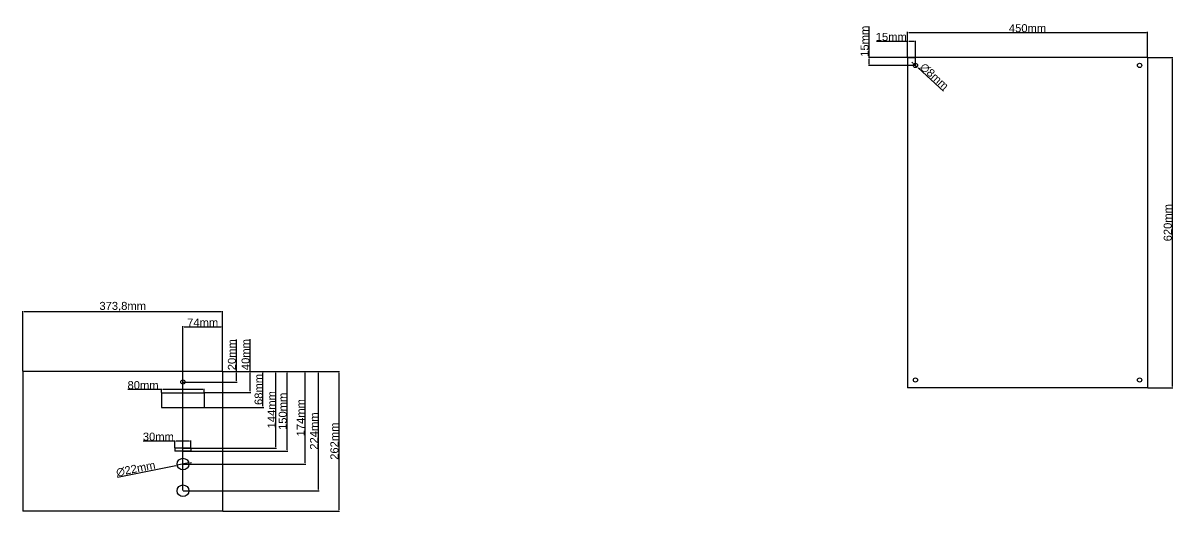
# Model space of a CAD drawing. Header units: centimetres. Extents: x -4347 to 16897, y 45206 to 109107.
# Drawn here: x 1292 to 3447, y 53642 to 54557 of the extents above; entities that cross this region are included whole.
import ezdxf

# ---------------------------------------------------------------- set-up
doc = ezdxf.new("R2010")
doc.units = ezdxf.units.CM
doc.header["$LTSCALE"] = 0.5
doc.styles.get("Standard").update_dxf_attribs({"font": 'arial.ttf'})
doc.dimstyles.new('ISO-25', dxfattribs={"dimtxt": 15, "dimasz": 2.5, "dimexe": 1.25, "dimexo": 0.625, "dimtad": 1, "dimtxsty": 'Standard', "dimcen": 2.5, "dimclrd": 1, "dimclre": 1, "dimadec": 0, "dimazin": 0, "dimtfac": 1, "dimtmove": 0, "dimatfit": 3, "dimfxl": 1, "dimarcsym": 0})

# ---------------------------------------------------------------- blocks, each defined once
blk = doc.blocks.new('*D207')
at = {"color": 1, "lineweight": -2, "transparency": 16777216}
for p, q in [((2949.5, 54493.1), (2949.5, 54540.3)), ((2952, 54539), (3397, 54539)), ((3399.5, 54493.1), (3399.5, 54540.3))]:
    blk.add_line(p, q, dxfattribs=at)
at = {"color": 1, "transparency": 16777216}
for points in [[(2952, 54539.5), (2952, 54538.6), (2949.5, 54539)], [(3397, 54539.5), (3397, 54538.6), (3399.5, 54539)]]:
    blk.add_solid(points, dxfattribs=at)
at = {"layer": 'Defpoints', "color": 0, "transparency": 16777216}
for p in [(3399.5, 54539), (2949.5, 54492.5), (3399.5, 54492.5)]:
    blk.add_point(p, dxfattribs=at)
at = {"color": 0, "transparency": 16777216, "insert": (3174.5, 54547.3), "char_height": 15, "attachment_point": 5}
blk.add_mtext('450mm', dxfattribs=at)
blk = doc.blocks.new('*D208')
at = {"color": 1, "lineweight": -2, "transparency": 16777216}
for p, q in [((3400.1, 54492.5), (3446.8, 54492.5)), ((3445.5, 54490), (3445.5, 53875)), ((3400.1, 53872.5), (3446.8, 53872.5))]:
    blk.add_line(p, q, dxfattribs=at)
at = {"color": 1, "transparency": 16777216}
for points in [[(3445.1, 54490), (3446, 54490), (3445.5, 54492.5)], [(3445.1, 53875), (3446, 53875), (3445.5, 53872.5)]]:
    blk.add_solid(points, dxfattribs=at)
at = {"layer": 'Defpoints', "color": 0, "transparency": 16777216}
for p in [(3399.5, 54492.5), (3399.5, 53872.5), (3445.5, 53872.5)]:
    blk.add_point(p, dxfattribs=at)
at = {"color": 0, "transparency": 16777216, "insert": (3437.3, 54182.5), "char_height": 15, "attachment_point": 5, "rotation": 90}
blk.add_mtext('620mm', dxfattribs=at)
blk = doc.blocks.new('*D210')
at = {"color": 1, "lineweight": -2, "transparency": 16777216}
for p, q in [((2949.5, 54522.7), (2891.1, 54522.7)), ((2949.5, 54493.1), (2949.5, 54523.9)), ((2962, 54522.7), (2952, 54522.7)), ((2964.5, 54478.1), (2964.5, 54523.9))]:
    blk.add_line(p, q, dxfattribs=at)
at = {"color": 1, "transparency": 16777216}
for points in [[(2952, 54523.1), (2952, 54522.3), (2949.5, 54522.7)], [(2962, 54523.1), (2962, 54522.3), (2964.5, 54522.7)]]:
    blk.add_solid(points, dxfattribs=at)
at = {"layer": 'Defpoints', "color": 0, "transparency": 16777216}
for p in [(2949.5, 54522.7), (2949.5, 54492.5), (2964.5, 54477.5)]:
    blk.add_point(p, dxfattribs=at)
at = {"color": 0, "transparency": 16777216, "insert": (2919.1, 54531), "char_height": 15, "attachment_point": 5}
blk.add_mtext('15mm', dxfattribs=at)
blk = doc.blocks.new('*D211')
at = {"color": 1, "lineweight": -2, "transparency": 16777216}
for p, q in [((2877.5, 54492.5), (2877.5, 54550.8)), ((2948.9, 54492.5), (2876.2, 54492.5)), ((2877.5, 54480), (2877.5, 54490)), ((2963.9, 54477.5), (2876.2, 54477.5))]:
    blk.add_line(p, q, dxfattribs=at)
at = {"color": 1, "transparency": 16777216}
for points in [[(2877.1, 54490), (2877.9, 54490), (2877.5, 54492.5)], [(2877.1, 54480), (2877.9, 54480), (2877.5, 54477.5)]]:
    blk.add_solid(points, dxfattribs=at)
at = {"layer": 'Defpoints', "color": 0, "transparency": 16777216}
for p in [(2877.5, 54492.5), (2949.5, 54492.5), (2964.5, 54477.5)]:
    blk.add_point(p, dxfattribs=at)
at = {"color": 0, "transparency": 16777216, "insert": (2869.2, 54522.9), "char_height": 15, "attachment_point": 5, "rotation": 90}
blk.add_mtext('15mm', dxfattribs=at)
blk = doc.blocks.new('*D212')
at = {"color": 1, "lineweight": -2, "transparency": 16777216}
for p, q in [((2959.7, 54481.9), (2957.9, 54483.6)), ((2961.5, 54480.2), (2967.4, 54474.8)), ((3016.7, 54429.5), (2969.3, 54473.1))]:
    blk.add_line(p, q, dxfattribs=at)
at = {"color": 1, "transparency": 16777216}
for points in [[(2960, 54482.2), (2959.4, 54481.6), (2961.5, 54480.2)], [(2969.6, 54473.4), (2969, 54472.8), (2967.4, 54474.8)]]:
    blk.add_solid(points, dxfattribs=at)
at = {"layer": 'Defpoints', "color": 0, "transparency": 16777216}
for p in [(2961.5, 54480.2), (2967.4, 54474.8)]:
    blk.add_point(p, dxfattribs=at)
at = {"color": 0, "transparency": 16777216, "insert": (2999.8, 54456.9), "char_height": 15, "attachment_point": 5, "rotation": 317.4252}
blk.add_mtext('∅8mm', dxfattribs=at)
blk = doc.blocks.new('*D217')
at = {"color": 1, "lineweight": -2, "transparency": 16777216}
for p, q in [((1691.7, 53903.7), (1691.7, 53963.7)), ((1592.2, 53883.7), (1693, 53883.7)), ((1666.2, 53903.7), (1693, 53903.7)), ((1691.7, 53886.2), (1691.7, 53901.2))]:
    blk.add_line(p, q, dxfattribs=at)
at = {"color": 1, "transparency": 16777216}
for points in [[(1691.3, 53901.2), (1692.1, 53901.2), (1691.7, 53903.7)], [(1691.3, 53886.2), (1692.1, 53886.2), (1691.7, 53883.7)]]:
    blk.add_solid(points, dxfattribs=at)
at = {"layer": 'Defpoints', "color": 0, "transparency": 16777216}
for p in [(1591.6, 53883.7), (1665.6, 53903.7), (1691.7, 53903.7)]:
    blk.add_point(p, dxfattribs=at)
at = {"color": 0, "transparency": 16777216, "insert": (1683.4, 53934.9), "char_height": 15, "attachment_point": 5, "rotation": 90}
blk.add_mtext('20mm', dxfattribs=at)
blk = doc.blocks.new('*D218')
at = {"color": 1, "lineweight": -2, "transparency": 16777216}
for p, q in [((1717.3, 53903.7), (1717.3, 53964)), ((1666.2, 53903.7), (1718.5, 53903.7)), ((1717.3, 53866.2), (1717.3, 53901.2)), ((1632.2, 53863.7), (1718.5, 53863.7))]:
    blk.add_line(p, q, dxfattribs=at)
at = {"color": 1, "transparency": 16777216}
for points in [[(1716.9, 53901.2), (1717.7, 53901.2), (1717.3, 53903.7)], [(1716.9, 53866.2), (1717.7, 53866.2), (1717.3, 53863.7)]]:
    blk.add_solid(points, dxfattribs=at)
at = {"layer": 'Defpoints', "color": 0, "transparency": 16777216}
for p in [(1665.6, 53903.7), (1717.3, 53903.7), (1631.6, 53863.7)]:
    blk.add_point(p, dxfattribs=at)
at = {"color": 0, "transparency": 16777216, "insert": (1709, 53935.1), "char_height": 15, "attachment_point": 5, "rotation": 90}
blk.add_mtext('40mm', dxfattribs=at)
blk = doc.blocks.new('*D219')
at = {"color": 1, "lineweight": -2, "transparency": 16777216}
for p, q in [((1666.2, 53903.7), (1742.9, 53903.7)), ((1741.6, 53838.2), (1741.6, 53901.2)), ((1632.2, 53835.7), (1742.9, 53835.7))]:
    blk.add_line(p, q, dxfattribs=at)
at = {"color": 1, "transparency": 16777216}
for points in [[(1741.2, 53901.2), (1742.1, 53901.2), (1741.6, 53903.7)], [(1741.2, 53838.2), (1742.1, 53838.2), (1741.6, 53835.7)]]:
    blk.add_solid(points, dxfattribs=at)
at = {"layer": 'Defpoints', "color": 0, "transparency": 16777216}
for p in [(1665.6, 53903.7), (1741.6, 53903.7), (1631.6, 53835.7)]:
    blk.add_point(p, dxfattribs=at)
at = {"color": 0, "transparency": 16777216, "insert": (1733.4, 53869.7), "char_height": 15, "attachment_point": 5, "rotation": 90}
blk.add_mtext('68mm', dxfattribs=at)
blk = doc.blocks.new('*D220')
at = {"color": 1, "lineweight": -2, "transparency": 16777216}
for p, q in [((1666.2, 53903.7), (1767, 53903.7)), ((1765.8, 53762.2), (1765.8, 53901.2)), ((1607.2, 53759.7), (1767, 53759.7))]:
    blk.add_line(p, q, dxfattribs=at)
at = {"color": 1, "transparency": 16777216}
for points in [[(1765.3, 53901.2), (1766.2, 53901.2), (1765.8, 53903.7)], [(1765.3, 53762.2), (1766.2, 53762.2), (1765.8, 53759.7)]]:
    blk.add_solid(points, dxfattribs=at)
at = {"layer": 'Defpoints', "color": 0, "transparency": 16777216}
for p in [(1665.6, 53903.7), (1765.8, 53903.7), (1606.6, 53759.7)]:
    blk.add_point(p, dxfattribs=at)
at = {"color": 0, "transparency": 16777216, "insert": (1757.6, 53831.7), "char_height": 15, "attachment_point": 5, "rotation": 90}
blk.add_mtext('144mm', dxfattribs=at)
blk = doc.blocks.new('*D221')
at = {"color": 1, "lineweight": -2, "transparency": 16777216}
for p, q in [((1666.2, 53903.7), (1788.2, 53903.7)), ((1786.9, 53756.2), (1786.9, 53901.2)), ((1607.2, 53753.7), (1788.2, 53753.7))]:
    blk.add_line(p, q, dxfattribs=at)
at = {"color": 1, "transparency": 16777216}
for points in [[(1786.5, 53901.2), (1787.3, 53901.2), (1786.9, 53903.7)], [(1786.5, 53756.2), (1787.3, 53756.2), (1786.9, 53753.7)]]:
    blk.add_solid(points, dxfattribs=at)
at = {"layer": 'Defpoints', "color": 0, "transparency": 16777216}
for p in [(1665.6, 53903.7), (1786.9, 53903.7), (1606.6, 53753.7)]:
    blk.add_point(p, dxfattribs=at)
at = {"color": 0, "transparency": 16777216, "insert": (1778.6, 53828.7), "char_height": 15, "attachment_point": 5, "rotation": 90}
blk.add_mtext('150mm', dxfattribs=at)
blk = doc.blocks.new('*D222')
at = {"color": 1, "lineweight": -2, "transparency": 16777216}
for p, q in [((1666.9, 53903.7), (1821.6, 53903.7)), ((1820.4, 53732.2), (1820.4, 53901.2)), ((1592.2, 53729.7), (1821.6, 53729.7))]:
    blk.add_line(p, q, dxfattribs=at)
at = {"color": 1, "transparency": 16777216}
for points in [[(1819.9, 53901.2), (1820.8, 53901.2), (1820.4, 53903.7)], [(1819.9, 53732.2), (1820.8, 53732.2), (1820.4, 53729.7)]]:
    blk.add_solid(points, dxfattribs=at)
at = {"layer": 'Defpoints', "color": 0, "transparency": 16777216}
for p in [(1666.2, 53903.7), (1820.4, 53903.7), (1591.6, 53729.7)]:
    blk.add_point(p, dxfattribs=at)
at = {"color": 0, "transparency": 16777216, "insert": (1812.2, 53816.7), "char_height": 15, "attachment_point": 5, "rotation": 90}
blk.add_mtext('174mm', dxfattribs=at)
blk = doc.blocks.new('*D223')
at = {"color": 1, "lineweight": -2, "transparency": 16777216}
for p, q in [((1666.2, 53903.7), (1846.7, 53903.7)), ((1845.5, 53682.2), (1845.5, 53901.2)), ((1592.2, 53679.7), (1846.7, 53679.7))]:
    blk.add_line(p, q, dxfattribs=at)
at = {"color": 1, "transparency": 16777216}
for points in [[(1845, 53901.2), (1845.9, 53901.2), (1845.5, 53903.7)], [(1845, 53682.2), (1845.9, 53682.2), (1845.5, 53679.7)]]:
    blk.add_solid(points, dxfattribs=at)
at = {"layer": 'Defpoints', "color": 0, "transparency": 16777216}
for p in [(1665.6, 53903.7), (1845.5, 53903.7), (1591.6, 53679.7)]:
    blk.add_point(p, dxfattribs=at)
at = {"color": 0, "transparency": 16777216, "insert": (1837.3, 53791.7), "char_height": 15, "attachment_point": 5, "rotation": 90}
blk.add_mtext('224mm', dxfattribs=at)
blk = doc.blocks.new('*D224')
at = {"color": 1, "lineweight": -2, "transparency": 16777216}
for p, q in [((1551.6, 53869.6), (1488.2, 53869.6)), ((1551.6, 53864.3), (1551.6, 53870.8)), ((1629.1, 53869.6), (1554.1, 53869.6)), ((1631.6, 53864.3), (1631.6, 53870.8))]:
    blk.add_line(p, q, dxfattribs=at)
at = {"color": 1, "transparency": 16777216}
for points in [[(1554.1, 53870), (1554.1, 53869.1), (1551.6, 53869.6)], [(1629.1, 53870), (1629.1, 53869.1), (1631.6, 53869.6)]]:
    blk.add_solid(points, dxfattribs=at)
at = {"layer": 'Defpoints', "color": 0, "transparency": 16777216}
for p in [(1551.6, 53869.6), (1551.6, 53863.7), (1631.6, 53863.7)]:
    blk.add_point(p, dxfattribs=at)
at = {"color": 0, "transparency": 16777216, "insert": (1516.8, 53877.8), "char_height": 15, "attachment_point": 5}
blk.add_mtext('80mm', dxfattribs=at)
blk = doc.blocks.new('*D225')
at = {"color": 1, "lineweight": -2, "transparency": 16777216}
for p, q in [((1576.6, 53772.8), (1516.9, 53772.8)), ((1576.6, 53760.3), (1576.6, 53774.1)), ((1604.1, 53772.8), (1579.1, 53772.8)), ((1606.6, 53760.3), (1606.6, 53774.1))]:
    blk.add_line(p, q, dxfattribs=at)
at = {"color": 1, "transparency": 16777216}
for points in [[(1579.1, 53773.2), (1579.1, 53772.4), (1576.6, 53772.8)], [(1604.1, 53773.2), (1604.1, 53772.4), (1606.6, 53772.8)]]:
    blk.add_solid(points, dxfattribs=at)
at = {"layer": 'Defpoints', "color": 0, "transparency": 16777216}
for p in [(1576.6, 53772.8), (1576.6, 53759.7), (1606.6, 53759.7)]:
    blk.add_point(p, dxfattribs=at)
at = {"color": 0, "transparency": 16777216, "insert": (1545.5, 53781.1), "char_height": 15, "attachment_point": 5}
blk.add_mtext('30mm', dxfattribs=at)
blk = doc.blocks.new('*D226')
at = {"color": 1, "lineweight": -2, "transparency": 16777216}
for p, q in [((1591.6, 53680.3), (1591.6, 53988.4)), ((1594.1, 53987.2), (1663.1, 53987.2)), ((1665.6, 53904.3), (1665.6, 53988.4))]:
    blk.add_line(p, q, dxfattribs=at)
at = {"color": 1, "transparency": 16777216}
for points in [[(1594.1, 53987.6), (1594.1, 53986.8), (1591.6, 53987.2)], [(1663.1, 53987.6), (1663.1, 53986.8), (1665.6, 53987.2)]]:
    blk.add_solid(points, dxfattribs=at)
at = {"layer": 'Defpoints', "color": 0, "transparency": 16777216}
for p in [(1665.6, 53987.2), (1665.6, 53903.7), (1591.6, 53679.7)]:
    blk.add_point(p, dxfattribs=at)
at = {"color": 0, "transparency": 16777216, "insert": (1628.6, 53995.3), "char_height": 15, "attachment_point": 5}
blk.add_mtext('74mm', dxfattribs=at)
blk = doc.blocks.new('*D227')
at = {"color": 1, "lineweight": -2, "transparency": 16777216}
for p, q in [((1291.8, 53904.3), (1291.8, 54016.7)), ((1663.1, 54015.5), (1294.3, 54015.5)), ((1665.6, 53904.3), (1665.6, 54016.7))]:
    blk.add_line(p, q, dxfattribs=at)
at = {"color": 1, "transparency": 16777216}
for points in [[(1294.3, 54015.9), (1294.3, 54015), (1291.8, 54015.5)], [(1663.1, 54015.9), (1663.1, 54015), (1665.6, 54015.5)]]:
    blk.add_solid(points, dxfattribs=at)
at = {"layer": 'Defpoints', "color": 0, "transparency": 16777216}
for p in [(1291.8, 54015.5), (1291.8, 53903.7), (1665.6, 53903.7)]:
    blk.add_point(p, dxfattribs=at)
at = {"color": 0, "transparency": 16777216, "insert": (1478.7, 54025.1), "char_height": 15, "attachment_point": 5}
blk.add_mtext('373,8mm', dxfattribs=at)
blk = doc.blocks.new('*D228')
at = {"color": 1, "lineweight": -2, "transparency": 16777216}
for p, q in [((1666.9, 53903.7), (1885.1, 53903.7)), ((1883.8, 53901.2), (1883.8, 53644.2)), ((1666.2, 53641.7), (1885.1, 53641.7))]:
    blk.add_line(p, q, dxfattribs=at)
at = {"color": 1, "transparency": 16777216}
for points in [[(1883.4, 53901.2), (1884.2, 53901.2), (1883.8, 53903.7)], [(1883.4, 53644.2), (1884.2, 53644.2), (1883.8, 53641.7)]]:
    blk.add_solid(points, dxfattribs=at)
at = {"layer": 'Defpoints', "color": 0, "transparency": 16777216}
for p in [(1666.2, 53903.7), (1665.6, 53641.7), (1883.8, 53641.7)]:
    blk.add_point(p, dxfattribs=at)
at = {"color": 0, "transparency": 16777216, "insert": (1875.5, 53772.7), "char_height": 15, "attachment_point": 5, "rotation": 90}
blk.add_mtext('262mm', dxfattribs=at)
blk = doc.blocks.new('*D229')
at = {"color": 1, "lineweight": -2, "transparency": 16777216}
for p, q in [((1602.4, 53731.8), (1580.8, 53727.5)), ((1604.8, 53732.3), (1607.3, 53732.8)), ((1468.8, 53705.1), (1578.4, 53727))]:
    blk.add_line(p, q, dxfattribs=at)
at = {"color": 1, "transparency": 16777216}
for points in [[(1604.8, 53732.7), (1604.9, 53731.9), (1602.4, 53731.8)], [(1578.3, 53727.4), (1578.5, 53726.6), (1580.8, 53727.5)]]:
    blk.add_solid(points, dxfattribs=at)
at = {"layer": 'Defpoints', "color": 0, "transparency": 16777216}
for p in [(1602.4, 53731.8), (1580.8, 53727.5)]:
    blk.add_point(p, dxfattribs=at)
at = {"color": 0, "transparency": 16777216, "insert": (1503.1, 53720.9), "char_height": 15, "attachment_point": 5, "rotation": 11.3141}
blk.add_mtext('∅22mm', dxfattribs=at)

msp = doc.modelspace()

# ---------------------------------------------------------------- linework, layer by layer
for p, q in [((3399.484, 54492.508), (2949.484, 54492.508)), ((2949.484, 54492.508), (2949.484, 53872.508)), ((2949.484, 54492.508), (2964.484, 54492.508)), ((3399.484, 54492.508), (3399.484, 53872.508)), ((1665.608, 53903.687), (1291.808, 53903.687)), ((1291.808, 53903.687), (1291.808, 53641.687)), ((1665.608, 53903.687), (1665.608, 53641.687)), ((1551.608, 53863.687), (1631.608, 53863.687)), ((1551.608, 53863.687), (1551.608, 53835.687)), ((1631.608, 53863.687), (1631.608, 53835.687)), ((3399.484, 53872.508), (2949.484, 53872.508)), ((1551.608, 53835.687), (1631.608, 53835.687)), ((1591.608, 53759.687), (1576.608, 53759.687)), ((1576.608, 53759.687), (1576.608, 53753.687)), ((1591.608, 53753.687), (1576.608, 53753.687)), ((1591.608, 53759.687), (1606.608, 53759.687)), ((1606.608, 53759.687), (1591.608, 53759.687)), ((1591.608, 53753.687), (1606.608, 53753.687)), ((1606.608, 53753.687), (1591.608, 53753.687)), ((1606.608, 53759.687), (1606.608, 53753.687)), ((1665.608, 53641.687), (1291.808, 53641.687))]:
    msp.add_line(p, q)
for centre, radius in [((2964.484, 54477.508), 4), ((3384.484, 54477.508), 4), ((1591.608, 53883.687), 4), ((2964.484, 53887.508), 4), ((3384.484, 53887.508), 4), ((1591.608, 53729.687), 11), ((1591.608, 53679.687), 11)]:
    msp.add_circle(centre, radius)

# ---------------------------------------------------------------- dimensions: what is measured, and where the dimension line sits
for base, p1, p2, picture, middle in [((2877.498, 54492.508), (2964.484, 54477.508), (2949.484, 54492.508), '*D211', (2869.214, 54522.927)), ((3445.542, 53872.508), (3399.484, 54492.508), (3399.484, 53872.508), '*D208', (3437.259, 54182.508)), ((1691.726, 53903.687), (1591.608, 53883.687), (1665.608, 53903.687), '*D217', (1683.443, 53934.939)), ((1717.282, 53903.687), (1631.608, 53863.687), (1665.608, 53903.687), '*D218', (1708.998, 53935.113)), ((1820.353, 53903.687), (1591.608, 53729.687), (1666.233, 53903.687), '*D222', (1812.197, 53816.687)), ((1845.451, 53903.687), (1591.608, 53679.687), (1665.608, 53903.687), '*D223', (1837.295, 53791.687)), ((1765.761, 53903.687), (1606.608, 53759.687), (1665.608, 53903.687), '*D220', (1757.605, 53831.687)), ((1786.922, 53903.687), (1606.608, 53753.687), (1665.608, 53903.687), '*D221', (1778.638, 53828.687)), ((1741.648, 53903.687), (1631.608, 53835.687), (1665.608, 53903.687), '*D219', (1733.365, 53869.687)), ((1883.831, 53641.687), (1666.233, 53903.687), (1665.608, 53641.687), '*D228', (1875.548, 53772.687))]:
    dim = msp.add_linear_dim(base=base, p1=p1, p2=p2, angle=90, dimstyle='ISO-25', override={"dimpost": 'mm'})
    dim.commit()
    dim.dimension.update_dxf_attribs({"geometry": picture, "text_midpoint": middle})
for base, p1, p2, picture, middle in [((3399.484, 54539.041), (2949.484, 54492.508), (3399.484, 54492.508), '*D207', (3174.484, 54547.325)), ((2949.484, 54522.674), (2964.484, 54477.508), (2949.484, 54492.508), '*D210', (2919.066, 54530.958)), ((1291.808, 54015.452), (1665.608, 53903.687), (1291.808, 53903.687), '*D227', (1478.708, 54025.091)), ((1665.608, 53987.196), (1591.608, 53679.687), (1665.608, 53903.687), '*D226', (1628.608, 53995.321)), ((1576.608, 53772.801), (1606.608, 53759.687), (1576.608, 53759.687), '*D225', (1545.489, 53781.089))]:
    dim = msp.add_linear_dim(base=base, p1=p1, p2=p2, dimstyle='ISO-25', override={"dimpost": 'mm'})
    dim.commit()
    dim.dimension.update_dxf_attribs({"geometry": picture, "text_midpoint": middle})
dim = msp.add_diameter_dim_2p(p1=(2961.539, 54480.215), p2=(2967.43, 54474.802), dimstyle='ISO-25', override={"dimpost": 'mm'})
dim.commit()
dim.dimension.update_dxf_attribs({"geometry": '*D212', "text_midpoint": (2999.797, 54456.884)})
dim = msp.add_linear_dim(base=(1551.608, 53869.563), p1=(1631.608, 53863.687), p2=(1551.608, 53863.687), dimstyle='ISO-25', override={"dimpost": 'mm'})
dim.commit()
dim.dimension.update_dxf_attribs({"geometry": '*D224', "text_midpoint": (1516.823, 53869.563), "dimtype": 160})
dim = msp.add_diameter_dim_2p(p1=(1602.394, 53731.845), p2=(1580.822, 53727.529), dimstyle='ISO-25', override={"dimpost": 'mm'})
dim.commit()
dim.dimension.update_dxf_attribs({"geometry": '*D229', "text_midpoint": (1504.831, 53712.325), "dimtype": 163})

doc.saveas('drawing.dxf')
